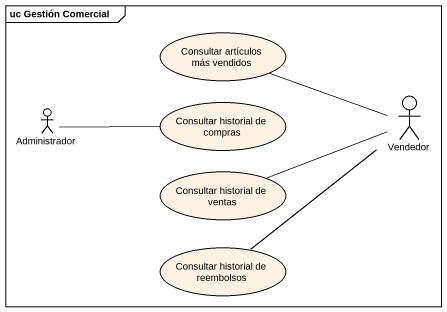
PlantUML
@startuml
mainframe uc Gestión Comercial
usecase "Consultar artículos más vendidos" as Consultar_artículos_más
actor Vendedor
actor Administrador
usecase "Consultar historial de compras" as Consultar_historial_de
usecase "Consultar historial de ventas" as Consultar_historial_de_2
usecase "Consultar historial de reembolsos" as Consultar_historial_de_3
Consultar_artículos_más -right- Vendedor
Vendedor -- Consultar_historial_de_3
Administrador -right- Consultar_historial_de
Consultar_historial_de_2 -right- Vendedor
@enduml
